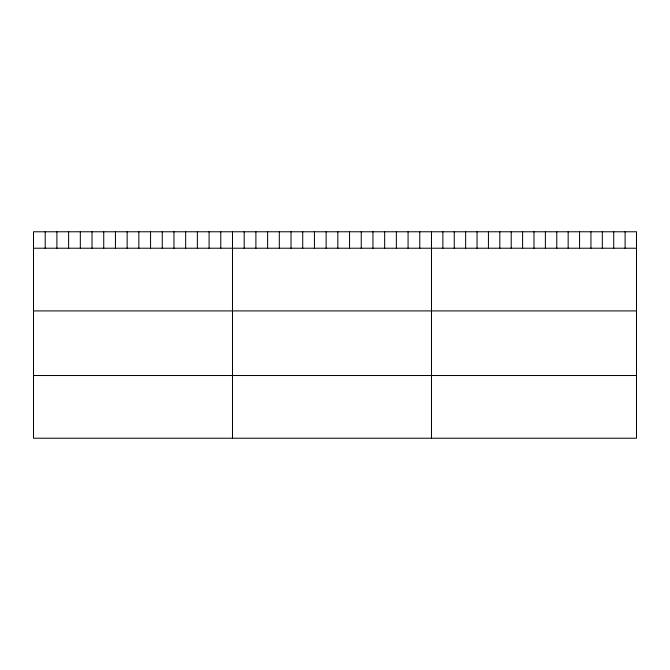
<?xml version="1.0" encoding="UTF-8"?>
<svg xmlns="http://www.w3.org/2000/svg" width="670" height="670" viewBox="0 0 670 670"><rect width="100%" height="100%" fill="white"/><g stroke="black" fill="none" stroke-linecap="round" stroke-linejoin="round"><path stroke-width="1" d="M636.5 248.218L636.5 438.222L33.5 438.222L33.5 231.778L636.5 231.778L636.5 248.218L33.5 248.218M33.5 310.913L636.5 310.913M33.5 375.518L636.5 375.518M625.11 231.778L625.11 248.218M613.72 231.778L613.72 248.218M602.33 231.778L602.33 248.218M590.94 231.778L590.94 248.218M579.55 231.778L579.55 248.218M568.16 231.778L568.16 248.218M556.77 231.778L556.77 248.218M545.38 231.778L545.38 248.218M533.99 231.778L533.99 248.218M522.6 231.778L522.6 248.218M511.21 231.778L511.21 248.218M499.82 231.778L499.82 248.218M488.43 231.778L488.43 248.218M477.04 231.778L477.04 248.218M465.65 231.778L465.65 248.218M454.26 231.778L454.26 248.218M442.87 231.778L442.87 248.218M431.48 231.778L431.48 438.222M419.772 231.778L419.772 248.218M408.072 231.778L408.072 248.218M396.364 231.778L396.364 248.218M384.655 231.778L384.655 248.218M372.956 231.778L372.956 248.218M361.247 231.778L361.247 248.218M349.539 231.778L349.539 248.218M337.839 231.778L337.839 248.218M326.131 231.778L326.131 248.218M314.431 231.778L314.431 248.218M302.723 231.778L302.723 248.218M291.014 231.778L291.014 248.218M279.315 231.778L279.315 248.218M267.606 231.778L267.606 248.218M255.898 231.778L255.898 248.218M244.198 231.778L244.198 248.218M232.49 231.778L232.49 438.222M220.782 231.778L220.782 248.218M209.082 231.778L209.082 248.218M197.374 231.778L197.374 248.218M185.665 231.778L185.665 248.218M173.965 231.778L173.965 248.218M162.257 231.778L162.257 248.218M150.549 231.778L150.549 248.218M138.849 231.778L138.849 248.218M127.141 231.778L127.141 248.218M115.441 231.778L115.441 248.218M103.733 231.778L103.733 248.218M92.025 231.778L92.025 248.218M80.325 231.778L80.325 248.218M68.616 231.778L68.616 248.218M56.908 231.778L56.908 248.218M45.208 231.778L45.208 248.218"/></g></svg>
